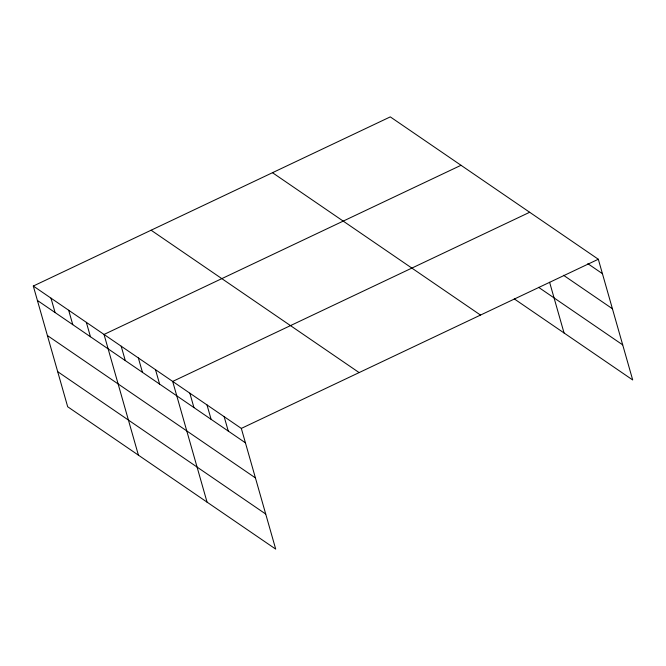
<?xml version="1.0" encoding="UTF-8"?>
<svg xmlns="http://www.w3.org/2000/svg" width="666" height="666" viewBox="0 0 666 666"><rect width="100%" height="100%" fill="white"/><g stroke="black" fill="none" stroke-linecap="round" stroke-linejoin="round"><path stroke-width="1" d="M33.3 286.039L241.325 428.413L275.707 549.117L67.682 406.751L33.3 286.039L390.293 116.883L598.318 259.249L632.7 379.961L514.285 298.909M461.022 165.285L104.029 334.449L138.411 455.153M529.67 212.271L172.677 381.435L207.059 502.139M241.325 428.413L598.318 259.249M587.837 263.678L602.422 273.659M563.503 275.266L612.412 308.741M538.611 287.329L622.71 344.88M272.486 172.702L480.511 315.076M151.107 230.22L359.132 372.594M37.404 300.449L245.429 442.823M47.394 335.531L255.419 477.905M57.692 371.67L265.717 514.044M549.608 282.267L564.052 332.975M224.159 416.666L228.263 431.077M207.001 404.92L211.105 419.33M189.835 393.173L193.939 407.584M155.511 369.688L159.615 384.099M138.353 357.942L142.457 372.352M121.187 346.195L125.291 360.606M86.347 322.344L90.451 336.755M68.665 310.248L72.769 324.658M50.982 298.143L55.087 312.554"/></g></svg>
